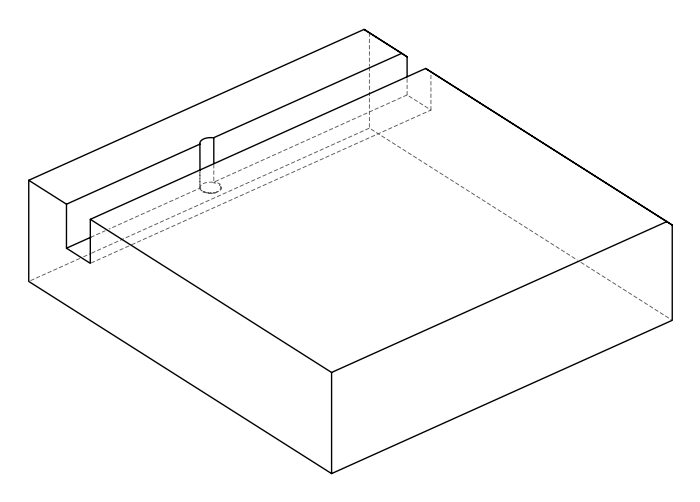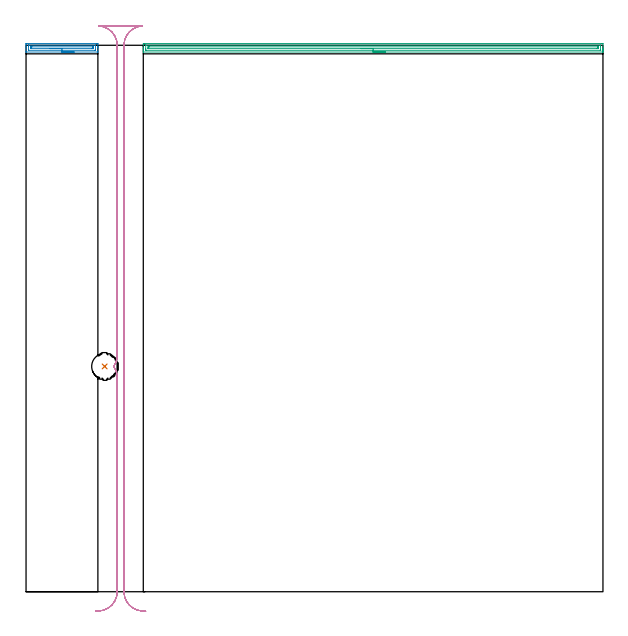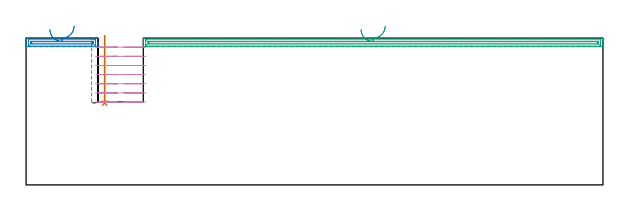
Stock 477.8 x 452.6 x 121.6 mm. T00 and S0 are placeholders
(PLAN: 4 operations, 2 tool changes, 25.9 min)
(1 INDEXABLE_INSERT_DRILL_BLIND_HOLE_FROM_SOLID | STEP1POCKET | NXT0302_014 | 0.23 min | 19447 mm3)
(2 AREA_MILL | FG_CHAMFER_SURFACE | UGT0205_001 | 1.62 min | 1611 mm3)
(3 AREA_MILL_1 | FG_CHAMFER_SURFACE_1 | UGT0205_001 | 9.33 min | 9692 mm3)
(4 MILL_RECTANGULAR_SLOT | SLOT_RECTANGULAR | UGT0201_004 | Follow Part, ap 8, ae 75% | 14.77 min | 884673 mm3)
(TOOL NXT0302_014 | Index. Insert Drill 21.5mm [880-D2150L25-03] | D21.5 PA176 FL65 Z2)
(TOOL UGT0205_001 | Chamfer Mill 20 x 3 x 45 deg. | D20 FL50 Z2)
(TOOL UGT0201_004 | End Mill 32 mm | D32 FL53 Z6)
(OP 1 INDEXABLE_INSERT_DRILL_BLIND_HOLE_FROM_SOLID)
G17 G21 G94 G90
T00 M6
G54
G17 G0 G90 X65.1 Y186.6 S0 M3
G43 Z131.6 H1
G94 G81 G98 Z67.7 F250. R123.6
G80
M5
M2
(OP 2 AREA_MILL)
G17 G21 G94 G90
T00 M6
G54
G17 G0 G90 X39.75 Y447. S1061 M3
G43 Z131.6 H0
G94 G1 X39.712 Z130.728 F250.
X39.598 Z129.863
X39.409 Z129.012
X39.147 Z128.18
X38.813 Z127.374
X38.41 Z126.6
X37.942 Z125.864
X37.41 Z125.172
X36.821 Z124.529
X36.178 Z123.939
X35.486 Z123.408
X34.75 Z122.94
X33.976 Z122.537
X33.17 Z122.203
X32.338 Z121.941
X31.486 Z121.752
X30.622 Z121.638
X29.75 Z121.6
X0.071
X0.01 Y447.005 Z121.592
X0. Y447.149 Z121.449
Y451.133 Z117.465
Y451.873 Z116.72
Y453.268 Z115.327
X0.003 Y453.638 Z114.957
X0.008 Y454.091 Z114.505
X0.057 Y454.093 Z114.503
X0.514 Y454.1 Z114.5
X58.522
X58.986 Y454.099 Z114.501
X59.443 Y454.093 Z114.503
X59.492 Y454.091 Z114.505
X59.5 Y453.638 Z114.957
Y451.873 Z116.72
Y451.133 Z117.465
Y450.991 Z117.607
X59.499 Y447.146 Z121.452
X59.49 Y447.005 Z121.592
X59.429 Y447. Z121.6
X29.75
Y448.414 Z120.186
X2.215 Y448.415 Z120.185
X2.082 Y448.418 Z120.182
X2.022 Y448.421 Z120.179
X2.01 Y448.451 Z120.149
X2.006 Y448.495 Z120.105
X2.001 Y448.629 Z119.971
X2. Y452.158 Z116.442
X2.004 Y452.443 Z116.157
X2.01 Y452.632 Z115.968
X2.015 Y452.68 Z115.92
X2.032 Y452.682 Z115.918
X2.082 Y452.684 Z115.916
X2.286 Y452.686 Z115.914
X2.356
X57.285 Y452.685 Z115.915
X57.418 Y452.682 Z115.918
X57.478 Y452.679 Z115.921
X57.49 Y452.649 Z115.951
X57.494 Y452.605 Z115.995
X57.499 Y452.472 Z116.128
X57.5 Y448.942 Z119.658
X57.496 Y448.657 Z119.943
X57.49 Y448.468 Z120.132
X57.485 Y448.42 Z120.18
X57.468 Y448.418 Z120.182
X57.418 Y448.416 Z120.184
X57.214 Y448.414 Z120.186
X57.144
X29.75
Y449.829 Z118.771
X4.339
X4.058 Y449.831 Z118.769
X4.02 Y449.833 Z118.767
X4.015 Y449.834 Z118.766
X4.01 Y449.86 Z118.74
X4.004 Y449.936 Z118.664
X4.001 Y450.051 Z118.549
X4. Y450.109 Z118.491
Y451.049 Z117.551
X4.002 Y451.106 Z117.494
X4.01 Y451.221 Z117.379
X4.015 Y451.266 Z117.334
X4.024 Y451.267 Z117.333
X4.058 Y451.269 Z117.331
X4.662 Y451.271 Z117.329
X4.944 Y451.272 Z117.328
X55.161 Y451.271 Z117.329
X55.442 Y451.269 Z117.331
X55.48 Y451.267 Z117.333
X55.485 Y451.266 Z117.334
X55.49 Y451.24 Z117.36
X55.496 Y451.164 Z117.436
X55.499 Y451.049 Z117.551
X55.5 Y450.991 Z117.609
Y450.109 Z118.491
Y450.052 Z118.548
X55.498 Y449.994 Z118.606
X55.49 Y449.879 Z118.721
X55.485 Y449.834 Z118.766
X55.476 Y449.833 Z118.767
X55.442 Y449.831 Z118.769
X54.838 Y449.829 Z118.771
X54.556 Y449.828 Z118.772
X29.75 Y449.829 Z118.771
X28.878 Z118.81
X28.014 Z118.923
X27.162 Z119.112
X26.33 Z119.375
X25.524 Z119.708
X24.75 Z120.111
X24.014 Z120.58
X23.322 Z121.111
X22.679 Z121.7
X22.09 Z122.344
X21.558 Z123.036
X21.09 Z123.771
X20.687 Z124.545
X20.353 Z125.351
X20.091 Z126.183
X19.902 Z127.035
X19.788 Z127.9
X19.75 Z128.771
G0 Z131.6
M5
M2
(OP 3 AREA_MILL_1)
G17 G21 G94 G90
T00 M6
G54
G17 G0 G90 X297.45 Y447. S1061 M3
G43 Z131.6 H0
G94 G1 X297.412 Z130.728 F250.
X297.298 Z129.863
X297.109 Z129.012
X296.847 Z128.18
X296.513 Z127.374
X296.11 Z126.6
X295.642 Z125.864
X295.11 Z125.172
X294.521 Z124.529
X293.878 Z123.939
X293.186 Z123.408
X292.45 Z122.94
X291.676 Z122.537
X290.87 Z122.203
X290.038 Z121.941
X289.186 Z121.752
X288.322 Z121.638
X287.45 Z121.6
X97.263
X97.108 Y447.003 Z121.588
X97.107 Y447.007 Z121.583
X97.1 Y447.341 Z121.258
Y447.692 Z120.907
Y448.344 Z120.25
Y449.553 Z119.044
Y450.109 Z118.485
Y453.36 Z115.237
X97.103 Y453.638 Z114.959
X97.109 Y454.091 Z114.506
X97.249 Y454.095 Z114.503
X97.712 Y454.1 Z114.5
X476.721
X477.188 Y454.099 Z114.501
X477.651 Y454.095 Z114.503
X477.791 Y454.091 Z114.506
X477.8 Y453.638 Z114.959
Y450.109 Z118.485
Y449.553 Z119.044
Y449.227 Z119.369
Y448.671 Z119.925
Y448.344 Z120.25
Y447.692 Z120.907
Y447.342 Z121.257
X477.793 Y447.007 Z121.583
X477.792 Y447.002 Z121.588
X477.636 Y447. Z121.6
X287.45
Y448.414 Z120.186
X99.497 Y448.415 Z120.185
X99.426
X99.124 Y448.421 Z120.179
X99.11 Y448.519 Z120.081
X99.103 Y448.734 Z119.866
X99.101 Y449.227 Z119.373
X99.1 Y449.619 Z118.981
X99.101 Y452.265 Z116.335
X99.108 Y452.658 Z115.942
X99.11 Y452.679 Z115.921
X99.114 Y452.681 Z115.919
X99.138 Y452.684 Z115.916
X99.189 Y452.685 Z115.915
X99.292 Y452.686 Z115.914
X475.403 Y452.685 Z115.915
X475.475
X475.776 Y452.679 Z115.921
X475.79 Y452.581 Z116.019
X475.797 Y452.366 Z116.234
X475.799 Y451.873 Z116.727
X475.8 Y451.481 Z117.119
X475.799 Y448.835 Z119.765
X475.792 Y448.442 Z120.158
X475.79 Y448.421 Z120.179
X475.786 Y448.419 Z120.181
X475.762 Y448.416 Z120.184
X475.711 Y448.415 Z120.185
X475.608 Y448.414 Z120.186
X287.45
Y449.829 Z118.771
X101.566
X101.283 Y449.831 Z118.769
X101.189 Y449.832 Z118.768
X101.122 Y449.835 Z118.765
X101.11 Y449.928 Z118.672
X101.105 Y450.109 Z118.491
X101.101 Y450.289 Z118.311
Y450.991 Z117.609
X101.103 Y451.17 Z117.43
X101.109 Y451.232 Z117.368
X101.115 Y451.265 Z117.335
X101.142 Y451.266 Z117.334
X101.283 Y451.269 Z117.331
X101.892 Y451.271 Z117.329
X102.176 Y451.272 Z117.328
X473.334 Y451.271 Z117.329
X473.617 Y451.269 Z117.331
X473.711 Y451.268 Z117.332
X473.778 Y451.265 Z117.335
X473.79 Y451.172 Z117.428
X473.795 Y450.991 Z117.609
X473.799 Y450.811 Z117.789
Y450.109 Z118.491
X473.797 Y449.931 Z118.669
X473.791 Y449.869 Z118.731
X473.785 Y449.835 Z118.765
X473.758 Y449.834 Z118.766
X473.617 Y449.831 Z118.769
X473.008 Y449.829 Z118.771
X472.724
X287.45
X286.578 Z118.81
X285.714 Z118.923
X284.862 Z119.112
X284.03 Z119.375
X283.224 Z119.708
X282.45 Z120.111
X281.714 Z120.58
X281.022 Z121.111
X280.379 Z121.7
X279.79 Z122.344
X279.258 Z123.036
X278.79 Z123.771
X278.387 Z124.545
X278.053 Z125.351
X277.791 Z126.183
X277.602 Z127.035
X277.488 Z127.9
X277.45 Z128.771
G0 Z131.6
M5
M2
(OP 4 MILL_RECTANGULAR_SLOT)
G17 G21 G94 G90
T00 M6
G54
G17 G0 G90 X99.115 Y-16.154 S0 M3
G43 Z131.6 H0
Z114.043
G94 G1 X96.121 Y-15.97 F250.
G2 X81.1 Y0. R16. F500.
G1 Y452.6
G2 X96.534 Y468.59 R16.
G1 X60.066
G2 X75.5 Y452.6 R16.
G1 Y195.776
G2 X72.607 Y186.6 R16.
X75.5 Y177.424 R16.
G1 Y0.
G2 X60.479 Y-15.97 R16.
G1 X57.485 Y-16.154 F250.
G0 X99.115 Z106.486
G1 X96.121 Y-15.97
G2 X81.1 Y0. R16. F500.
G1 Y452.6
G2 X96.534 Y468.59 R16.
G1 X60.066
G2 X75.5 Y452.6 R16.
G1 Y195.776
G2 X72.607 Y186.6 R16.
X75.5 Y177.424 R16.
G1 Y0.
G2 X60.479 Y-15.97 R16.
G1 X57.485 Y-16.154 F250.
G0 X99.115 Z98.929
G1 X96.121 Y-15.97
G2 X81.1 Y0. R16. F500.
G1 Y452.6
G2 X96.534 Y468.59 R16.
G1 X60.066
G2 X75.5 Y452.6 R16.
G1 Y195.776
G2 X72.607 Y186.6 R16.
X75.5 Y177.424 R16.
G1 Y0.
G2 X60.479 Y-15.97 R16.
G1 X57.485 Y-16.154 F250.
G0 X99.115 Z91.371
G1 X96.121 Y-15.97
G2 X81.1 Y0. R16. F500.
G1 Y452.6
G2 X96.534 Y468.59 R16.
G1 X60.066
G2 X75.5 Y452.6 R16.
G1 Y195.776
G2 X72.607 Y186.6 R16.
X75.5 Y177.424 R16.
G1 Y0.
G2 X60.479 Y-15.97 R16.
G1 X57.485 Y-16.154 F250.
G0 X99.115 Z83.814
G1 X96.121 Y-15.97
G2 X81.1 Y0. R16. F500.
G1 Y452.6
G2 X96.534 Y468.59 R16.
G1 X60.066
G2 X75.5 Y452.6 R16.
G1 Y195.776
G2 X72.607 Y186.6 R16.
X75.5 Y177.424 R16.
G1 Y0.
G2 X60.479 Y-15.97 R16.
G1 X57.485 Y-16.154 F250.
G0 X99.115 Z76.257
G1 X96.121 Y-15.97
G2 X81.1 Y0. R16. F500.
G1 Y452.6
G2 X96.534 Y468.59 R16.
G1 X60.066
G2 X75.5 Y452.6 R16.
G1 Y195.776
G2 X72.607 Y186.6 R16.
X75.5 Y177.424 R16.
G1 Y0.
G2 X60.479 Y-15.97 R16.
G1 X57.485 Y-16.154 F250.
G0 X99.115 Z68.7
G1 X96.121 Y-15.97
G2 X81.1 Y0. R16. F500.
G1 Y452.6
G2 X96.534 Y468.59 R16.
G1 X60.066
G2 X75.5 Y452.6 R16.
G1 Y195.776
G2 X72.607 Y186.6 R16.
X75.5 Y177.424 R16.
G1 Y0.
G2 X60.479 Y-15.97 R16.
G1 X57.485 Y-16.154 F250.
G0 Z131.6
M5
M2
